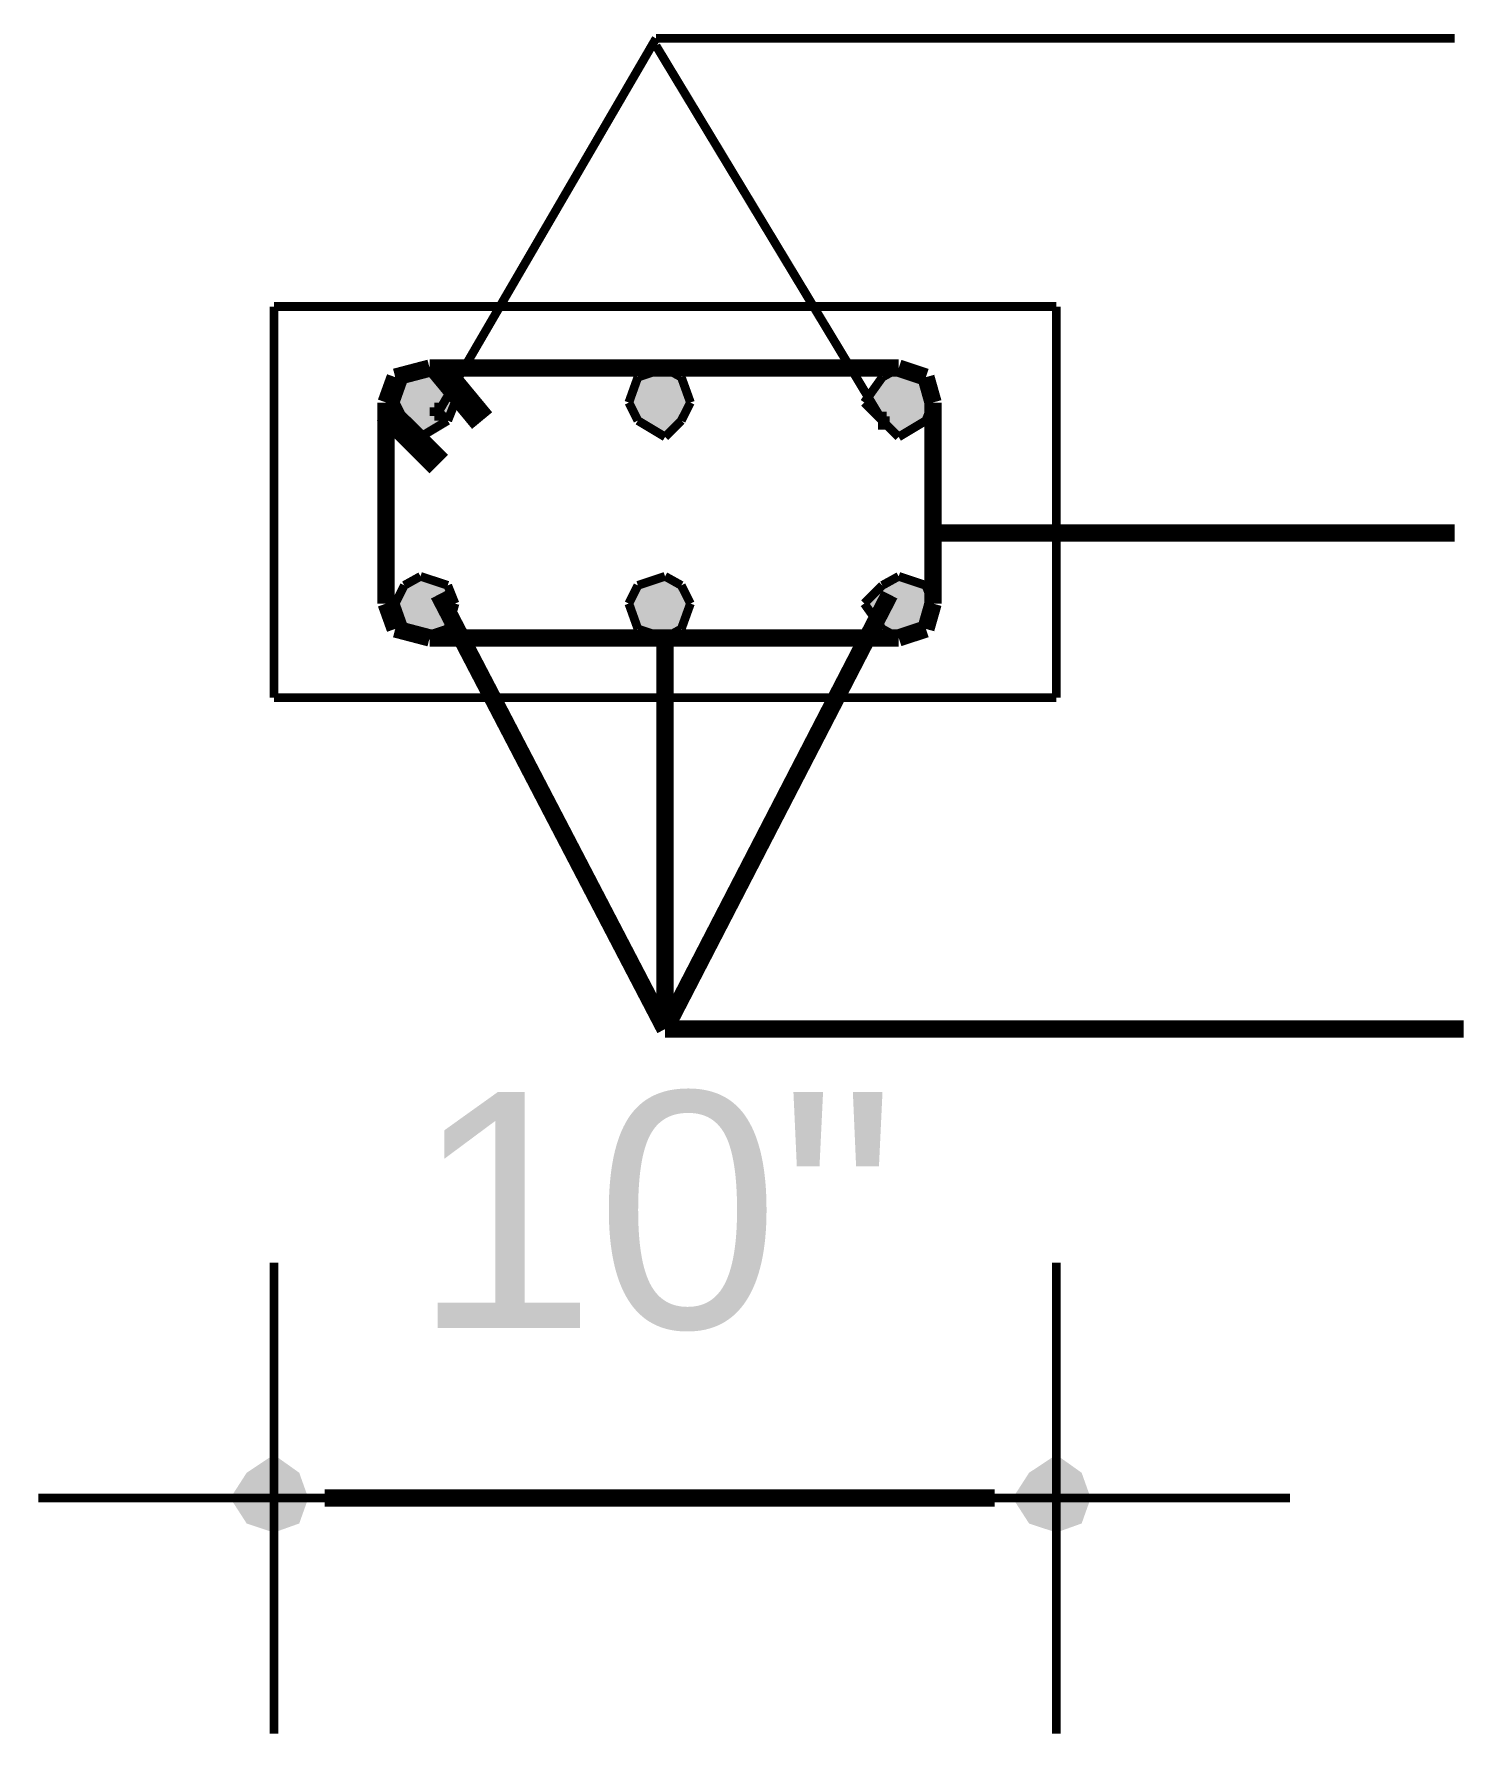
# Model space of a CAD drawing. Header units: millimetres. Extents: x 5 to 350, y 3 to 213.
# Drawn here: x 68.11 to 82.06, y 48.04 to 64.64 of the extents above; entities that cross this region are included whole.
import ezdxf

# ---------------------------------------------------------------- set-up
doc = ezdxf.new("R2010")
doc.units = ezdxf.units.MM
for name, color, linetype in [('H', 251, 'Continuous'), ('P', 255, 'Continuous'), ('T', 255, 'Continuous')]:
    doc.layers.add(name, color=color, linetype=linetype)
doc.styles.get("Standard").update_dxf_attribs({"font": 'arial.ttf'})

msp = doc.modelspace()

# ---------------------------------------------------------------- hatches: boundary and pattern name
at = {"layer": 'H', "linetype": 'Continuous'}
for points in [[(71.632, 61.048), (71.72, 61.295), (72.214, 61.048), (71.632, 61.048)], [(71.72, 61.295), (71.878, 61.383), (72.143, 61.295), (71.72, 61.295)], [(72.214, 61.048), (71.72, 61.295), (72.143, 61.295), (72.214, 61.048)], [(73.907, 61.048), (73.995, 61.295), (74.507, 61.048), (73.907, 61.048)], [(73.995, 61.295), (74.26, 61.383), (74.418, 61.295), (73.995, 61.295)], [(74.507, 61.048), (73.995, 61.295), (74.418, 61.295), (74.507, 61.048)], [(76.2, 61.048), (76.376, 61.295), (76.87, 61.048), (76.2, 61.048)], [(76.376, 61.295), (76.535, 61.383), (76.8, 61.295), (76.376, 61.295)], [(76.87, 61.048), (76.376, 61.295), (76.8, 61.295), (76.87, 61.048)], [(71.72, 60.872), (71.632, 61.048), (72.143, 60.872), (71.72, 60.872)], [(72.143, 60.872), (71.632, 61.048), (72.214, 61.048), (72.143, 60.872)], [(73.995, 60.872), (73.907, 61.048), (74.418, 60.872), (73.995, 60.872)], [(74.418, 60.872), (73.907, 61.048), (74.507, 61.048), (74.418, 60.872)], [(76.376, 60.872), (76.2, 61.048), (76.8, 60.872), (76.376, 60.872)], [(76.8, 60.872), (76.2, 61.048), (76.87, 61.048), (76.8, 60.872)], [(71.878, 60.713), (71.72, 60.872), (72.143, 60.872), (71.878, 60.713)], [(74.26, 60.713), (73.995, 60.872), (74.418, 60.872), (74.26, 60.713)], [(76.535, 60.713), (76.376, 60.872), (76.8, 60.872), (76.535, 60.713)], [(71.632, 59.09), (71.72, 59.267), (72.214, 59.09), (71.632, 59.09)], [(71.72, 59.267), (71.878, 59.355), (72.143, 59.267), (71.72, 59.267)], [(72.214, 59.09), (71.72, 59.267), (72.143, 59.267), (72.214, 59.09)], [(73.907, 59.09), (73.995, 59.267), (74.507, 59.09), (73.907, 59.09)], [(73.995, 59.267), (74.26, 59.355), (74.418, 59.267), (73.995, 59.267)], [(74.507, 59.09), (73.995, 59.267), (74.418, 59.267), (74.507, 59.09)], [(76.2, 59.09), (76.376, 59.267), (76.87, 59.09), (76.2, 59.09)], [(76.376, 59.267), (76.535, 59.355), (76.8, 59.267), (76.376, 59.267)], [(76.87, 59.09), (76.376, 59.267), (76.8, 59.267), (76.87, 59.09)], [(71.72, 58.843), (71.632, 59.09), (72.143, 58.843), (71.72, 58.843)], [(72.143, 58.843), (71.632, 59.09), (72.214, 59.09), (72.143, 58.843)], [(73.995, 58.843), (73.907, 59.09), (74.418, 58.843), (73.995, 58.843)], [(74.418, 58.843), (73.907, 59.09), (74.507, 59.09), (74.418, 58.843)], [(76.376, 58.843), (76.2, 59.09), (76.8, 58.843), (76.376, 58.843)], [(76.8, 58.843), (76.2, 59.09), (76.87, 59.09), (76.8, 58.843)], [(71.878, 58.755), (71.72, 58.843), (72.143, 58.843), (71.878, 58.755)], [(74.26, 58.755), (73.995, 58.843), (74.418, 58.843), (74.26, 58.755)], [(76.535, 58.755), (76.376, 58.843), (76.8, 58.843), (76.535, 58.755)], [(70.45, 50.377), (70.185, 50.624), (70.45, 50.8), (70.45, 50.377)], [(70.45, 50.377), (70.45, 50.8), (70.697, 50.624), (70.45, 50.377)], [(78.07, 50.377), (77.805, 50.624), (78.07, 50.8), (78.07, 50.377)], [(78.07, 50.377), (78.07, 50.8), (78.317, 50.624), (78.07, 50.377)], [(70.026, 50.377), (70.185, 50.624), (70.45, 50.377), (70.026, 50.377)], [(70.45, 50.377), (70.697, 50.624), (70.785, 50.377), (70.45, 50.377)], [(77.646, 50.377), (77.805, 50.624), (78.07, 50.377), (77.646, 50.377)], [(78.07, 50.377), (78.317, 50.624), (78.405, 50.377), (78.07, 50.377)], [(70.185, 50.13), (70.026, 50.377), (70.45, 50.377), (70.185, 50.13)], [(70.45, 50.042), (70.185, 50.13), (70.45, 50.377), (70.45, 50.042)], [(70.45, 50.042), (70.45, 50.377), (70.697, 50.13), (70.45, 50.042)], [(70.697, 50.13), (70.45, 50.377), (70.785, 50.377), (70.697, 50.13)], [(77.805, 50.13), (77.646, 50.377), (78.07, 50.377), (77.805, 50.13)], [(78.07, 50.042), (77.805, 50.13), (78.07, 50.377), (78.07, 50.042)], [(78.07, 50.042), (78.07, 50.377), (78.317, 50.13), (78.07, 50.042)], [(78.317, 50.13), (78.07, 50.377), (78.405, 50.377), (78.317, 50.13)]]:
    msp.add_hatch(color=256, dxfattribs=at).paths.add_polyline_path(points)

# ---------------------------------------------------------------- linework, layer by layer
at = {"layer": 'P'}
for points, const_width in [([(72.055, 60.96), (74.172, 64.594)], 0.085), ([(74.172, 64.594), (81.95, 64.594)], 0.085), ([(76.376, 60.872), (74.172, 64.523)], 0.085), ([(78.07, 61.983), (70.45, 61.983)], 0.085), ([(70.45, 58.173), (70.45, 61.983)], 0.085), ([(78.07, 58.173), (78.07, 61.983)], 0.085), ([(71.967, 61.383), (71.632, 61.295)], 0.169), ([(71.878, 61.383), (71.72, 61.295)], 0.085), ([(72.143, 61.295), (71.878, 61.383)], 0.085), ([(76.535, 61.383), (71.967, 61.383)], 0.169), ([(72.055, 61.383), (72.478, 60.872)], 0.254), ([(74.26, 61.383), (73.995, 61.295)], 0.085), ([(74.418, 61.295), (74.26, 61.383)], 0.085), ([(76.535, 61.383), (76.376, 61.295)], 0.085), ([(76.8, 61.295), (76.535, 61.383)], 0.169), ([(76.8, 61.295), (76.535, 61.383)], 0.085), ([(71.632, 61.295), (71.543, 61.048)], 0.169), ([(71.72, 61.295), (71.632, 61.048)], 0.085), ([(72.214, 61.048), (72.143, 61.295)], 0.085), ([(73.995, 61.295), (73.907, 61.048)], 0.085), ([(74.507, 61.048), (74.418, 61.295)], 0.085), ([(76.376, 61.295), (76.2, 61.048)], 0.085), ([(76.87, 61.048), (76.8, 61.295)], 0.169), ([(76.87, 61.048), (76.8, 61.295)], 0.085), ([(71.543, 60.96), (72.055, 60.448)], 0.254), ([(71.543, 61.048), (71.543, 59.09)], 0.169), ([(71.632, 61.048), (71.72, 60.872)], 0.085), ([(72.055, 60.96), (72.055, 61.048)], 0.085), ([(72.143, 60.872), (72.214, 61.048)], 0.085), ([(72.214, 61.048), (72.214, 61.048)], 0.085), ([(73.907, 61.048), (73.995, 60.872)], 0.085), ([(74.418, 60.872), (74.507, 61.048)], 0.085), ([(74.507, 61.048), (74.507, 61.048)], 0.085), ([(76.2, 61.048), (76.376, 60.872)], 0.085), ([(76.8, 60.872), (76.87, 61.048)], 0.085), ([(76.87, 59.09), (76.87, 61.048)], 0.169), ([(76.87, 61.048), (76.87, 61.048)], 0.085), ([(71.72, 60.872), (71.878, 60.713)], 0.085), ([(71.878, 60.713), (72.143, 60.872)], 0.085), ([(71.967, 60.96), (72.055, 60.96)], 0.085), ([(72.143, 60.872), (72.055, 60.96)], 0.085), ([(72.055, 60.96), (72.055, 60.872)], 0.085), ([(73.995, 60.872), (74.26, 60.713)], 0.085), ([(74.26, 60.713), (74.418, 60.872)], 0.085), ([(76.376, 60.872), (76.376, 60.96)], 0.085), ([(76.447, 60.872), (76.376, 60.872)], 0.085), ([(76.376, 60.872), (76.376, 60.784)], 0.085), ([(76.376, 60.872), (76.535, 60.713)], 0.085), ([(76.535, 60.713), (76.8, 60.872)], 0.085), ([(76.87, 59.778), (81.95, 59.778)], 0.169), ([(71.72, 59.267), (71.632, 59.09)], 0.085), ([(71.878, 59.355), (71.72, 59.267)], 0.085), ([(72.143, 59.267), (71.878, 59.355)], 0.085), ([(74.26, 54.945), (72.055, 59.178)], 0.169), ([(72.214, 59.09), (72.143, 59.267)], 0.085), ([(73.995, 59.267), (73.907, 59.09)], 0.085), ([(74.26, 59.355), (73.995, 59.267)], 0.085), ([(76.447, 59.178), (74.26, 54.945)], 0.169), ([(74.418, 59.267), (74.26, 59.355)], 0.085), ([(74.507, 59.09), (74.418, 59.267)], 0.085), ([(76.376, 59.267), (76.2, 59.09)], 0.085), ([(76.535, 59.355), (76.376, 59.267)], 0.085), ([(76.8, 59.267), (76.535, 59.355)], 0.085), ([(76.87, 59.09), (76.8, 59.267)], 0.085), ([(71.543, 59.09), (71.632, 58.843)], 0.169), ([(71.632, 59.09), (71.72, 58.843)], 0.085), ([(72.143, 58.843), (72.214, 59.09)], 0.085), ([(72.214, 59.09), (72.214, 59.09)], 0.085), ([(73.907, 59.09), (73.995, 58.843)], 0.085), ([(74.418, 58.843), (74.507, 59.09)], 0.085), ([(74.507, 59.09), (74.507, 59.09)], 0.085), ([(76.2, 59.09), (76.376, 58.843)], 0.085), ([(76.8, 58.843), (76.87, 59.09)], 0.169), ([(76.8, 58.843), (76.87, 59.09)], 0.085), ([(76.87, 59.09), (76.87, 59.09)], 0.085), ([(71.632, 58.843), (71.967, 58.755)], 0.169), ([(76.535, 58.755), (76.8, 58.843)], 0.169), ([(71.72, 58.843), (71.878, 58.755)], 0.085), ([(71.878, 58.755), (72.143, 58.843)], 0.085), ([(71.967, 58.755), (76.535, 58.755)], 0.169), ([(71.967, 58.755), (76.535, 58.755)], 0.085), ([(73.995, 58.843), (74.26, 58.755)], 0.085), ([(74.26, 58.755), (74.26, 54.945)], 0.169), ([(74.26, 58.755), (74.418, 58.843)], 0.085), ([(76.376, 58.843), (76.535, 58.755)], 0.085), ([(76.535, 58.755), (76.8, 58.843)], 0.085), ([(78.07, 58.173), (70.45, 58.173)], 0.085), ([(74.26, 54.945), (82.038, 54.945)], 0.169), ([(70.45, 48.084), (70.45, 52.67)], 0.085), ([(78.07, 52.67), (78.07, 48.084)], 0.085), ([(70.944, 50.377), (77.47, 50.377)], 0.169), ([(72.725, 50.377), (68.157, 50.377)], 0.085), ([(75.777, 50.377), (80.345, 50.377)], 0.085)]:
    msp.add_lwpolyline(points, dxfattribs=dict(at, const_width=const_width))

# ---------------------------------------------------------------- texts
at = {"layer": 'T', "insert": (71.8, 52), "char_height": 2.3, "attachment_point": 7}
msp.add_mtext('{\\fArial|b0|i0|c0|p18;10"}', dxfattribs=at)

doc.saveas('drawing.dxf')
